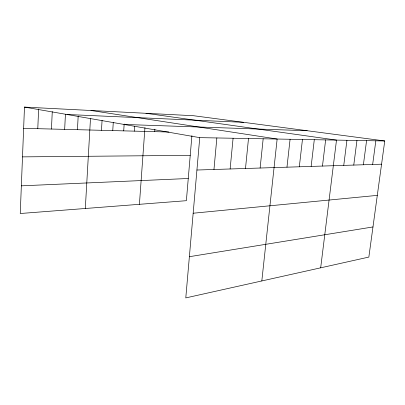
<?xml version="1.0" encoding="UTF-8"?>
<svg xmlns="http://www.w3.org/2000/svg" width="405" height="405" viewBox="0 0 405 405"><rect width="100%" height="100%" fill="white"/><g stroke="black" fill="none" stroke-linecap="round" stroke-linejoin="round"><path stroke-width="0.61" d="M24.482 107.092L199.751 137.644L185.784 297.908L368.849 257.079L384.75 140.965L193.6 115.729L24.482 107.092L20.25 213.511L186.376 200.693L191.909 135.609M37.781 128.689L38.637 109.041M51.445 129.038L52.27 111.623M64.663 129.372L65.433 114.24M77.446 129.696L78.185 116.053M85.313 208.489L90.477 118.67M101.468 130.304L102.07 120.381M112.757 130.592L113.278 122.386M123.712 130.871L124.168 124.031M134.349 131.139L134.688 126.239M139.411 204.317L144.95 127.656M154.715 131.655L154.897 129.195M213.961 169.487L216.852 137.953M230.126 168.976L233.083 138.247M245.496 168.49L248.498 138.52M260.121 168.029L263.169 138.783M261.817 280.949L277.142 139.036L90.948 110.484M286.973 167.179L290.081 139.264M299.32 166.789L302.454 139.487M311.141 166.42L314.295 139.7M322.466 166.06L325.63 139.902M320.674 267.821L336.504 140.1L145.987 113.294M343.754 165.387L346.933 140.287M353.767 165.073L356.952 140.464M363.391 164.769L366.576 140.641M372.651 164.476L375.835 140.803M189.373 256.699L372.975 226.947M193.165 213.227L377.298 195.372M21.349 185.834L188.264 178.499M196.931 170.024L381.571 164.192M22.503 156.877L190.228 155.353M199.751 137.644L384.75 140.965M23.637 128.329L168.895 132.015M124.107 124.456L307.137 130.719M66.921 114.488L243.663 122.335"/></g></svg>
